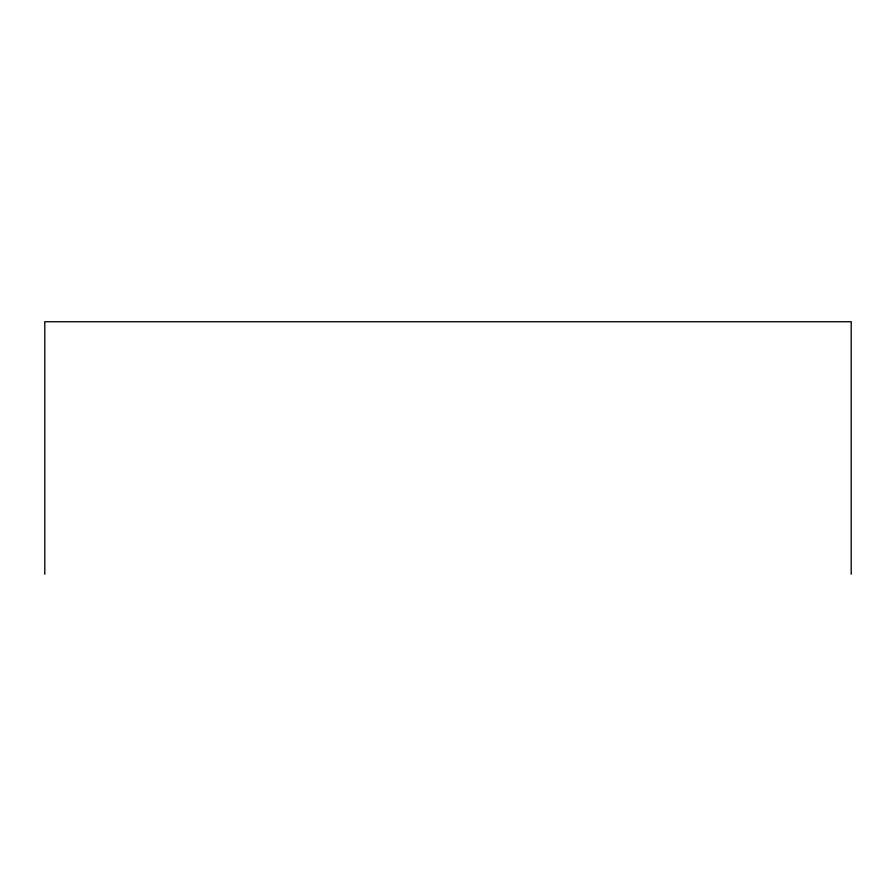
<?xml version="1.0" encoding="UTF-8"?>
<svg xmlns="http://www.w3.org/2000/svg" width="896" height="896" viewBox="0 0 896 896"><rect width="100%" height="100%" fill="white"/><g stroke="black" fill="none" stroke-linecap="round" stroke-linejoin="round"><path stroke-width="1.34" d="M851.2 574.269L851.2 321.731L44.8 321.731L44.8 574.269"/></g></svg>
